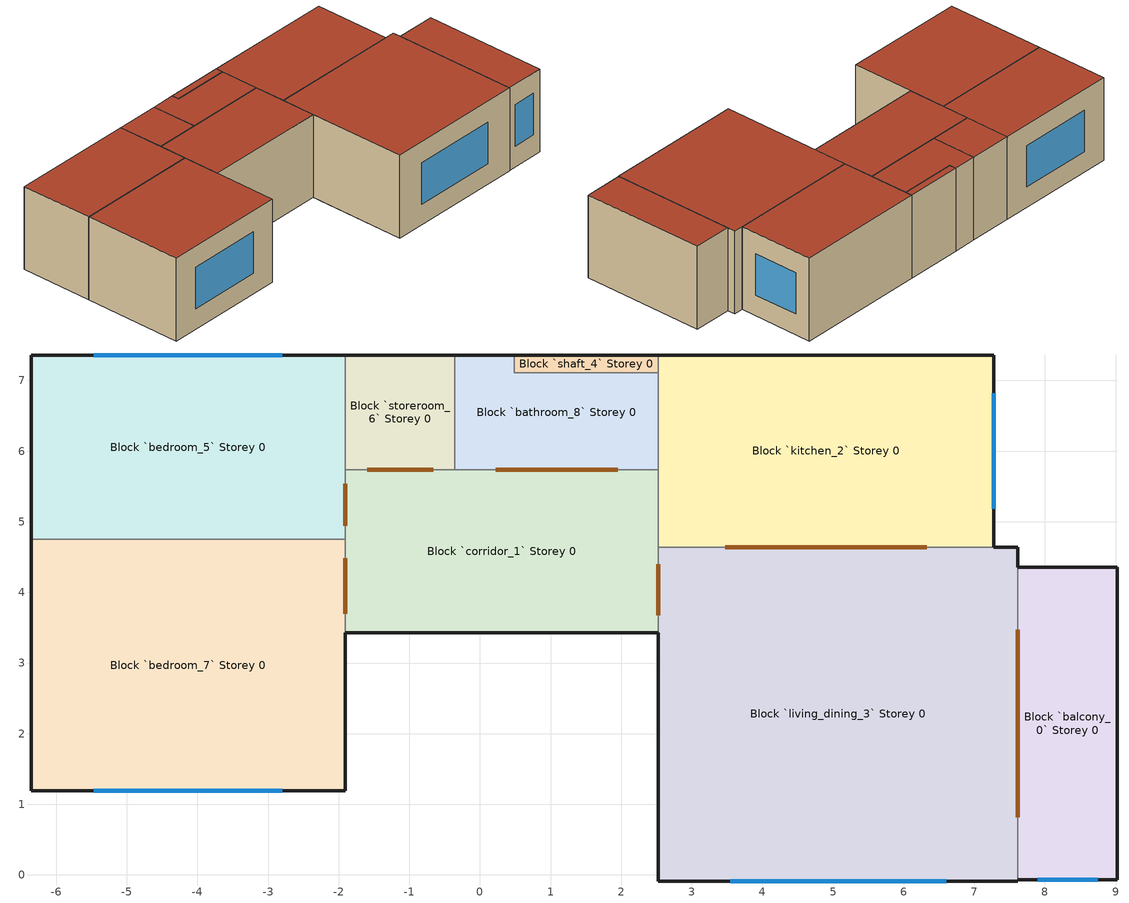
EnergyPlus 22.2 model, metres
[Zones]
Block `balcony_0` Storey 0
 floor ground (Medium Floor): 9.03,4.35 9.03,-0.07 7.62,-0.07 7.62,4.35 z0
 wall outside (Medium Exterior Wall): 7.62,-0.07 9.03,-0.07 9.03,4.35 7.62,4.35 z0:3
 wall to Block `living_dining_3` Storey 0 (Medium Partitions): 7.62,4.35 7.62,-0.07 z0:3
 window (Sgl Clr 6mm): 7.9,-0.07 8.74,-0.07 z0.75:2.25
 door inside (Medium Furnishings): 7.62,3.47 7.62,0.82 z0:2.1
 roof outside (Medium Roof/Ceiling): 9.03,-0.07 9.03,4.35 7.62,4.35 7.62,-0.07 z3
Block `kitchen_2` Storey 0
 floor ground (Medium Floor): 7.27,7.36 7.27,4.64 2.53,4.64 2.53,7.36 z0
 wall outside (Medium Exterior Wall): 7.27,4.64 7.27,7.36 2.53,7.36 z0:3
 wall to Block `living_dining_3` Storey 0 (Medium Partitions): 2.53,4.64 7.27,4.64 z0:3
 wall to Block `shaft_4` Storey 0 (Medium Partitions): 2.53,7.36 2.53,7.11 z0:3
 wall to Block `bathroom_8` Storey 0 (Medium Partitions): 2.53,7.11 2.53,5.73 z0:3
 wall to Block `corridor_1` Storey 0 (Medium Partitions): 2.53,5.73 2.53,4.64 z0:3
 window (Sgl Clr 6mm): 7.27,5.19 7.27,6.82 z0.75:2.25
 door inside (Medium Furnishings): 3.48,4.64 6.32,4.64 z0:2.1
 roof outside (Medium Roof/Ceiling): 7.27,4.64 7.27,7.36 2.53,7.36 2.53,4.64 z3
Block `bedroom_5` Storey 0
 floor ground (Medium Floor): -1.91,7.36 -1.91,4.75 -6.36,4.75 -6.36,7.36 z0
 wall outside (Medium Exterior Wall): -1.91,7.36 -6.36,7.36 -6.36,4.75 z0:3
 wall to Block `bedroom_7` Storey 0 (Medium Partitions): -6.36,4.75 -1.91,4.75 z0:3
 wall to Block `storeroom_6` Storey 0 (Medium Partitions): -1.91,5.73 -1.91,7.36 z0:3
 wall to Block `corridor_1` Storey 0 (Medium Partitions): -1.91,4.75 -1.91,5.73 z0:3
 window (Sgl Clr 6mm): -2.8,7.36 -5.47,7.36 z0.75:2.25
 door inside (Medium Furnishings): -1.91,4.95 -1.91,5.54 z0:2.1
 roof outside (Medium Roof/Ceiling): -1.91,4.75 -1.91,7.36 -6.36,7.36 -6.36,4.75 z3
Block `storeroom_6` Storey 0
 floor ground (Medium Floor): -0.35,7.36 -0.35,5.73 -1.91,5.73 -1.91,7.36 z0
 wall outside (Medium Exterior Wall): -0.35,7.36 -1.91,7.36 z0:3
 wall to Block `corridor_1` Storey 0 (Medium Partitions): -1.91,5.73 -0.35,5.73 z0:3
 wall to Block `bathroom_8` Storey 0 (Medium Partitions): -0.35,5.73 -0.35,7.36 z0:3
 door inside (Medium Furnishings): -1.6,5.73 -0.66,5.73 z0:2.1
 roof outside (Medium Roof/Ceiling): -0.35,5.73 -0.35,7.36 -1.91,7.36 -1.91,5.73 z3
Block `shaft_4` Storey 0
 floor ground (Medium Floor): 2.53,7.36 2.53,7.11 0.48,7.11 0.48,7.36 z0
 wall outside (Medium Exterior Wall): 2.53,7.36 0.48,7.36 z0:3
 wall to Block `bathroom_8` Storey 0 (Medium Partitions): 0.48,7.36 0.48,7.11 2.53,7.11 z0:3
 roof outside (Medium Roof/Ceiling): 2.53,7.11 2.53,7.36 0.48,7.36 0.48,7.11 z3
Block `living_dining_3` Storey 0
 floor ground (Medium Floor): 7.62,4.64 7.62,-0.09 2.53,-0.09 2.53,4.64 z0
 wall outside (Medium Exterior Wall): 7.62,4.35 7.62,4.64 7.27,4.64 / 2.53,3.43 2.53,-0.09 7.62,-0.09 7.62,-0.07 z0:3
 wall to Block `corridor_1` Storey 0 (Medium Partitions): 2.53,4.64 2.53,3.43 z0:3
 window (Sgl Clr 6mm): 3.54,-0.09 6.6,-0.09 z0.75:2.25
 door inside (Medium Furnishings): 2.53,4.4 2.53,3.67 z0:2.1
 roof outside (Medium Roof/Ceiling): 7.62,-0.09 7.62,4.64 2.53,4.64 2.53,-0.09 z3
Block `bedroom_7` Storey 0
 floor ground (Medium Floor): -1.91,4.75 -1.91,1.19 -6.36,1.19 -6.36,4.75 z0
 wall outside (Medium Exterior Wall): -6.36,4.75 -6.36,1.19 -1.91,1.19 -1.91,3.43 z0:3
 wall to Block `corridor_1` Storey 0 (Medium Partitions): -1.91,3.43 -1.91,4.75 z0:3
 window (Sgl Clr 6mm): -5.47,1.19 -2.8,1.19 z0.75:2.25
 door inside (Medium Furnishings): -1.91,3.7 -1.91,4.49 z0:2.1
 roof outside (Medium Roof/Ceiling): -1.91,1.19 -1.91,4.75 -6.36,4.75 -6.36,1.19 z3
Block `corridor_1` Storey 0
 floor ground (Medium Floor): 2.53,5.73 2.53,3.43 -1.91,3.43 -1.91,5.73 z0
 wall outside (Medium Exterior Wall): -1.91,3.43 2.53,3.43 z0:3
 wall to Block `bathroom_8` Storey 0 (Medium Partitions): 2.53,5.73 -0.35,5.73 z0:3
 door inside (Medium Furnishings): 1.95,5.73 0.22,5.73 z0:2.1
 roof outside (Medium Roof/Ceiling): 2.53,3.43 2.53,5.73 -1.91,5.73 -1.91,3.43 z3
Block `bathroom_8` Storey 0
 floor ground (Medium Floor): 2.53,7.11 2.53,5.73 -0.35,5.73 -0.35,7.36 0.48,7.36 0.48,7.11 z0
 wall outside (Medium Exterior Wall): 0.48,7.36 -0.35,7.36 z0:3
 roof outside (Medium Roof/Ceiling): 2.53,5.73 2.53,7.11 0.48,7.11 0.48,7.36 -0.35,7.36 -0.35,5.73 z3
[BUILDING]
North Axis=0; Terrain=Suburbs; Loads Convergence Tolerance Value=0.04; Temperature Convergence Tolerance Value=0.4; Solar Distribution=FullInteriorAndExterior; Maximum Number of Warmup Days=25; Minimum Number of Warmup Days=6
[SITE:LOCATION]
San Francisco Intl Ap: Latitude=37.62; Longitude=-8; Time Zone=2; Elevation=0
[MATERIAL] Thermal Absorptance=0.9; Solar Absorptance=0.7; Visible Absorptance=0.7
Name | Roughness | Thickness | Conductivity | Density | Specific Heat
F16 Acoustic tile | MediumSmooth | 0.0191 | 0.06 | 368 | 590
G01a 19mm gypsum board | MediumSmooth | 0.019 | 0.16 | 800 | 1090
G05 25mm wood | MediumSmooth | 0.0254 | 0.15 | 608 | 1630
I02 50mm insulation board | MediumRough | 0.0508 | 0.03 | 43 | 1210
M01 100mm brick | MediumRough | 0.1016 | 0.89 | 1920 | 790
M14a 100mm heavyweight concrete | MediumRough | 0.1016 | 1.95 | 2240 | 900
[MATERIAL:AIRGAP]
Name | Thermal Resistance
F04 Wall air space resistance | 0.15
F05 Ceiling air space resistance | 0.18
[WINDOWMATERIAL:GLAZING]
CLEAR 6MM: Optical Data Type=SpectralAverage; Thickness=0.006; Solar Transmittance at Normal Incidence=0.775; Front Side Solar Reflectance at Normal Incidence=0.071; Back Side Solar Reflectance at Normal Incidence=0.071; Visible Transmittance at Normal Incidence=0.881; Front Side Visible Reflectance at Normal Incidence=0.08; Back Side Visible Reflectance at Normal Incidence=0.08; Infrared Transmittance at Normal Incidence=0; Front Side Infrared Hemispherical Emissivity=0.84; Back Side Infrared Hemispherical Emissivity=0.84; Conductivity=0.9; Dirt Correction Factor for Solar and Visible Transmittance=1; Solar Diffusing=No; Youngs modulus=72000000000; Poissons ratio=0.22
[CONSTRUCTION]
Medium Exterior Wall: M01 100mm brick, I02 50mm insulation board, F04 Wall air space resistance, G01a 19mm gypsum board
Medium Roof/Ceiling: M14a 100mm heavyweight concrete, F05 Ceiling air space resistance, F16 Acoustic tile
Medium Partitions: G01a 19mm gypsum board, F04 Wall air space resistance, G01a 19mm gypsum board
Medium Floor: F16 Acoustic tile, F05 Ceiling air space resistance, M14a 100mm heavyweight concrete
Medium Furnishings: G05 25mm wood
Sgl Clr 6mm: CLEAR 6MM
[ZONE] Type=1; Multiplier=1; Ceiling Height=autocalculate; Volume=autocalculate; Floor Area=autocalculate; Part of Total Floor Area=Yes
Block `balcony_0` Storey 0; Block `kitchen_2` Storey 0; Block `bedroom_5` Storey 0; Block `storeroom_6` Storey 0; Block `shaft_4` Storey 0; Block `living_dining_3` Storey 0; Block `bedroom_7` Storey 0; Block `corridor_1` Storey 0; Block `bathroom_8` Storey 0
[AIRFLOWNETWORK:SIMULATIONCONTROL]
Default: AirflowNetwork Control=MultizoneWithoutDistribution; Wind Pressure Coefficient Type=Input; Height Selection for Local Wind Pressure Calculation=OpeningHeight; Building Type=LowRise; Maximum Number of Iterations=500; Initialization Type=ZeroNodePressures; Relative Airflow Convergence Tolerance=0.0001; Absolute Airflow Convergence Tolerance=1e-06; Convergence Acceleration Limit=-0.5; Azimuth Angle of Long Axis of Building=0; Ratio of Building Width Along Short Axis to Width Along Long Axis=1; Height Dependence of External Node Temperature=No; Solver=SkylineLU; Allow Unsupported Zone Equipment=No; Do Distribution Duct Sizing Calculation=No
[AIRFLOWNETWORK:MULTIZONE:ZONE] Ventilation Control Mode=Constant; Minimum Venting Open Factor=0; Indoor and Outdoor Temperature Difference Lower Limit For Maximum Venting Open Factor=0; Indoor and Outdoor Temperature Difference Upper Limit for Minimum Venting Open Factor=100; Indoor and Outdoor Enthalpy Difference Lower Limit For Maximum Venting Open Factor=0; Indoor and Outdoor Enthalpy Difference Upper Limit for Minimum Venting Open Factor=300000; Single Sided Wind Pressure Coefficient Algorithm=Standard; Facade Width=10
Block `balcony_0` Storey 0; Block `kitchen_2` Storey 0; Block `bedroom_5` Storey 0; Block `living_dining_3` Storey 0; Block `bedroom_7` Storey 0; Block `corridor_1` Storey 0
[AIRFLOWNETWORK:MULTIZONE:SURFACE] WindowDoor Opening Factor or Crack Factor=1; Ventilation Control Mode=Constant; Minimum Venting Open Factor=0; Indoor and Outdoor Temperature Difference Lower Limit For Maximum Venting Open Factor=0; Indoor and Outdoor Temperature Difference Upper Limit for Minimum Venting Open Factor=100; Indoor and Outdoor Enthalpy Difference Lower Limit For Maximum Venting Open Factor=0; Indoor and Outdoor Enthalpy Difference Upper Limit for Minimum Venting Open Factor=300000; Equivalent Rectangle Method=PolygonHeight; Equivalent Rectangle Aspect Ratio=1
Name | Leakage Component
Window__Block `balcony_0` Storey 0 Wall 0001 | SimpleOpening__Window__Block `balcony_0` Storey 0 Wall 0001
Door__Block `balcony_0` Storey 0 Wall 0004_1 | SimpleOpening__Door__Block `balcony_0` Storey 0 Wall 0004_1
Window__Block `kitchen_2` Storey 0 Wall 0002 | SimpleOpening__Window__Block `kitchen_2` Storey 0 Wall 0002
Door__Block `kitchen_2` Storey 0 Wall 0001_1 | SimpleOpening__Door__Block `kitchen_2` Storey 0 Wall 0001_1
Window__Block `bedroom_5` Storey 0 Wall 0003 | SimpleOpening__Window__Block `bedroom_5` Storey 0 Wall 0003
Door__Block `bedroom_5` Storey 0 Wall 0002_2 | SimpleOpening__Door__Block `bedroom_5` Storey 0 Wall 0002_2
Window__Block `living_dining_3` Storey 0 Wall 0001 | SimpleOpening__Window__Block `living_dining_3` Storey 0 Wall 0001
Door__Block `living_dining_3` Storey 0 Wall 0002_1 | SimpleOpening__Door__Block `living_dining_3` Storey 0 Wall 0002_1
Door__Block `living_dining_3` Storey 0 Wall 0003_1 | SimpleOpening__Door__Block `living_dining_3` Storey 0 Wall 0003_1
Door__Block `living_dining_3` Storey 0 Wall 0004_1 | SimpleOpening__Door__Block `living_dining_3` Storey 0 Wall 0004_1
Window__Block `bedroom_7` Storey 0 Wall 0001 | SimpleOpening__Window__Block `bedroom_7` Storey 0 Wall 0001
Door__Block `bedroom_7` Storey 0 Wall 0002_1 | SimpleOpening__Door__Block `bedroom_7` Storey 0 Wall 0002_1
Door__Block `corridor_1` Storey 0 Wall 0002_2 | SimpleOpening__Door__Block `corridor_1` Storey 0 Wall 0002_2
Door__Block `corridor_1` Storey 0 Wall 0004_1 | SimpleOpening__Door__Block `corridor_1` Storey 0 Wall 0004_1
Door__Block `corridor_1` Storey 0 Wall 0004_2 | SimpleOpening__Door__Block `corridor_1` Storey 0 Wall 0004_2
[AIRFLOWNETWORK:MULTIZONE:COMPONENT:SIMPLEOPENING] Air Mass Flow Coefficient When Opening is Closed=0.001; Air Mass Flow Exponent When Opening is Closed=0.65; Minimum Density Difference for TwoWay Flow=0.0001; Discharge Coefficient=1
SimpleOpening__Window__Block `balcony_0` Storey 0 Wall 0001; SimpleOpening__Door__Block `balcony_0` Storey 0 Wall 0004_1; SimpleOpening__Window__Block `kitchen_2` Storey 0 Wall 0002; SimpleOpening__Door__Block `kitchen_2` Storey 0 Wall 0001_1; SimpleOpening__Window__Block `bedroom_5` Storey 0 Wall 0003; SimpleOpening__Door__Block `bedroom_5` Storey 0 Wall 0002_2; SimpleOpening__Window__Block `living_dining_3` Storey 0 Wall 0001; SimpleOpening__Door__Block `living_dining_3` Storey 0 Wall 0002_1; SimpleOpening__Door__Block `living_dining_3` Storey 0 Wall 0003_1; SimpleOpening__Door__Block `living_dining_3` Storey 0 Wall 0004_1; SimpleOpening__Window__Block `bedroom_7` Storey 0 Wall 0001; SimpleOpening__Door__Block `bedroom_7` Storey 0 Wall 0002_1; SimpleOpening__Door__Block `corridor_1` Storey 0 Wall 0002_2; SimpleOpening__Door__Block `corridor_1` Storey 0 Wall 0004_1; SimpleOpening__Door__Block `corridor_1` Storey 0 Wall 0004_2
[AIRFLOWNETWORK:MULTIZONE:EXTERNALNODE] External Node Height=0; Symmetric Wind Pressure Coefficient Curve=No; Wind Angle Type=Absolute
Name | Wind Pressure Coefficient Curve
AFN_External_Node_SOUTH_balcony_0; AFN_External_Node_SOUTH_living_dining_3; AFN_External_Node_SOUTH_bedroom_7 | AFN_Pressure_Coefficient_Values_SOUTH
AFN_External_Node_EAST_kitchen_2 | AFN_Pressure_Coefficient_Values_EAST
AFN_External_Node_NORTH_bedroom_5 | AFN_Pressure_Coefficient_Values_NORTH
[AIRFLOWNETWORK:MULTIZONE:WINDPRESSURECOEFFICIENTARRAY]
AFN_Wind_Directions_0: Wind Direction 1=0; Wind Direction 2=30; Wind Direction 3=60; Wind Direction 4=90; Wind Direction 5=120; Wind Direction 6=150; Wind Direction 7=180; Wind Direction 8=210; Wind Direction 9=240; Wind Direction 10=270; Wind Direction 11=300; Wind Direction 12=330
[AIRFLOWNETWORK:MULTIZONE:WINDPRESSURECOEFFICIENTVALUES] AirflowNetworkMultiZoneWindPressureCoefficientArray=AFN_Wind_Directions_0
Name | Wind Pressure Coefficient Value 1 | Wind Pressure Coefficient Value 2 | Wind Pressure Coefficient Value 3 | Wind Pressure Coefficient Value 4 | Wind Pressure Coefficient Value 5 | Wind Pressure Coefficient Value 6 | Wind Pressure Coefficient Value 7 | Wind Pressure Coefficient Value 8 | Wind Pressure Coefficient Value 9 | Wind Pressure Coefficient Value 10 | Wind Pressure Coefficient Value 11 | Wind Pressure Coefficient Value 12
AFN_Pressure_Coefficient_Values_NORTH | 0.6 | 0.48 | 0.04 | -0.56 | -0.56 | -0.42 | -0.37 | -0.42 | -0.56 | -0.56 | 0.04 | 0.48
AFN_Pressure_Coefficient_Values_SOUTH | -0.37 | -0.42 | -0.56 | -0.56 | 0.04 | 0.48 | 0.6 | 0.48 | 0.04 | -0.56 | -0.56 | -0.42
AFN_Pressure_Coefficient_Values_EAST | -0.56 | 0.04 | 0.48 | 0.6 | 0.48 | 0.04 | -0.56 | -0.56 | -0.42 | -0.37 | -0.42 | -0.56
AFN_Pressure_Coefficient_Values_WEST | -0.56 | -0.56 | -0.42 | -0.37 | -0.42 | -0.56 | -0.56 | 0.04 | 0.48 | 0.6 | 0.48 | 0.04
